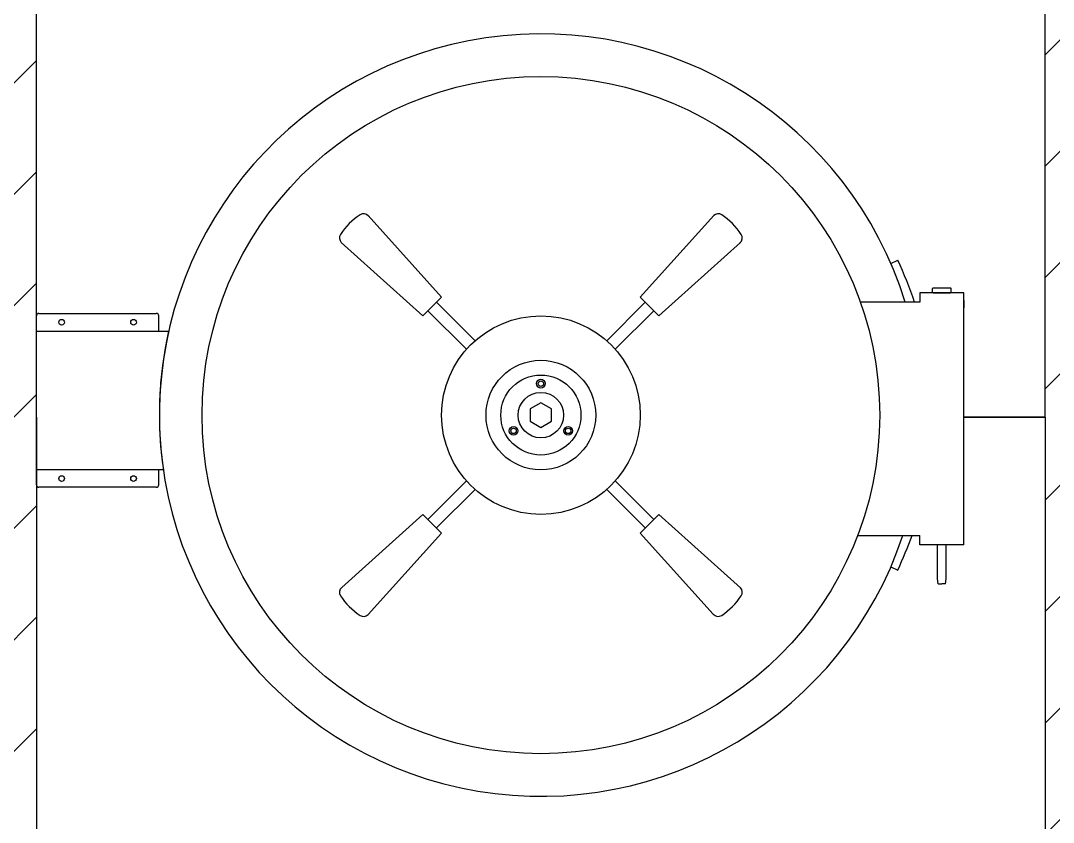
# Model space of a CAD drawing. Header units: millimetres. Extents: x -203524 to 13185, y 0 to 34178.
# Drawn here: x 6027 to 6846, y 3245 to 3881 of the extents above; entities that cross this region are included whole.
import ezdxf

# ---------------------------------------------------------------- set-up
doc = ezdxf.new("R2010")
doc.units = ezdxf.units.MM
doc.header["$MEASUREMENT"] = 0
doc.layers.get('0').update_dxf_attribs({"lineweight": 25})
doc.layers.add('D', color=3, linetype='Continuous', lineweight=13)

msp = doc.modelspace()

# ---------------------------------------------------------------- hatches: boundary and pattern name
at = {"layer": 'D'}
h = msp.add_hatch(dxfattribs=at)
h.set_pattern_fill('ANSI31', color=256, scale=500, style=0)
h.set_pattern_definition([(45, (223702.25, 22815.82), (-44.194174, 44.194174), [])])
h.paths.add_polyline_path([(6839.394, 4196.971), (6839.394, 3566.971), (6839.394, 3136.971), (6839.394, 2516.971), (6814.394, 2516.971), (6814.394, 2506.971), (6799.787, 2506.971), (6799.787, 2498.971), (6833.894, 2498.971), (6833.894, 2495.971), (6989.394, 2495.971), (6989.394, 4282.906), (7639.394, 4282.906), (7639.394, 5195.971), (5239.394, 5195.971), (5239.394, 4282.906), (5889.394, 4282.906), (5889.394, 2495.971), (6039.894, 2495.971), (6039.894, 2498.971), (6074.002, 2498.971), (6074.002, 2506.971), (6064.394, 2506.971), (6064.394, 2516.971), (6039.394, 2516.971), (6039.394, 3136.971), (6039.394, 3566.971), (6039.394, 4196.971)])

# ---------------------------------------------------------------- linework, layer by layer
for p, q in [((6039.394, 3566.971), (6039.394, 4196.971)), ((6039.394, 3566.971), (6039.394, 4196.971)), ((6839.394, 3566.971), (6839.394, 4196.971)), ((6839.394, 3566.971), (6839.394, 4196.971)), ((6716.911, 3688.848), (6722.328, 3691.43)), ((6774.852, 3659.471), (6774.852, 3653.471)), ((6041.394, 3649.171), (6134.394, 3649.171)), ((6039.394, 3566.971), (6039.394, 3136.971)), ((6839.394, 3566.971), (6774.852, 3566.971)), ((6774.852, 3566.971), (6839.394, 3566.971)), ((6839.394, 3566.971), (6839.394, 3136.971)), ((6134.394, 3511.171), (6041.394, 3511.171)), ((6716.911, 3448.095), (6722.328, 3445.513))]:
    msp.add_line(p, q)
at = {"linetype": 'Continuous'}
for p, q in [((6302.326, 3726.753), (6360.662, 3662.053)), ((6518.126, 3662.053), (6576.463, 3726.753)), ((6345.813, 3647.203), (6281.113, 3705.54)), ((6597.676, 3705.54), (6532.976, 3647.203)), ((6750.385, 3669.507), (6749.843, 3668.965)), ((6749.843, 3666.013), (6749.843, 3668.965)), ((6750.385, 3669.507), (6764.319, 3669.507)), ((6764.319, 3669.507), (6764.861, 3668.965)), ((6764.861, 3666.013), (6764.861, 3668.965)), ((6360.662, 3662.053), (6345.813, 3647.203)), ((6532.976, 3647.203), (6518.126, 3662.053)), ((6739.852, 3665.471), (6739.852, 3657.971)), ((6774.852, 3665.471), (6739.852, 3665.471)), ((6749.843, 3666.013), (6750.385, 3665.471)), ((6750.385, 3665.471), (6764.319, 3665.471)), ((6764.861, 3666.013), (6764.319, 3665.471)), ((6774.852, 3657.971), (6774.852, 3665.471)), ((6387.17, 3627.413), (6356.596, 3657.987)), ((6522.192, 3657.987), (6491.619, 3627.413)), ((6739.852, 3657.971), (6692.751, 3657.971)), ((6774.852, 3465.471), (6774.852, 3657.971)), ((6039.394, 3513.171), (6039.394, 3647.171)), ((6136.394, 3635.171), (6136.394, 3647.171)), ((6349.879, 3651.269), (6380.452, 3620.696)), ((6498.336, 3620.696), (6528.91, 3651.269)), ((6039.394, 3635.171), (6144.115, 3635.171)), ((6140.156, 3525.171), (6039.394, 3525.171)), ((6136.394, 3513.171), (6136.394, 3525.171)), ((6380.452, 3516.247), (6349.879, 3485.673)), ((6528.91, 3485.673), (6498.336, 3516.247)), ((6356.596, 3478.956), (6387.17, 3509.529)), ((6491.619, 3509.529), (6522.192, 3478.956)), ((6281.497, 3431.749), (6345.813, 3489.739)), ((6345.813, 3489.739), (6360.662, 3474.89)), ((6518.126, 3474.89), (6532.976, 3489.739)), ((6532.976, 3489.739), (6597.676, 3431.403)), ((6360.662, 3474.89), (6302.326, 3410.19)), ((6576.116, 3410.574), (6518.126, 3474.89)), ((6690.551, 3472.971), (6739.852, 3472.971)), ((6739.852, 3465.471), (6739.852, 3472.971)), ((6774.852, 3465.471), (6739.852, 3465.471)), ((6753.925, 3438.534), (6753.925, 3465.471)), ((6760.778, 3438.534), (6760.778, 3465.471)), ((6754.468, 3434.507), (6753.925, 3438.534)), ((6754.468, 3434.507), (6757.352, 3434.507)), ((6760.236, 3434.507), (6757.352, 3434.507)), ((6760.236, 3434.507), (6760.778, 3438.534))]:
    msp.add_line(p, q, dxfattribs=at)
msp.add_lwpolyline([(6430.894, 3563.564), (6439.394, 3558.656), (6447.894, 3563.564), (6447.894, 3573.379), (6439.394, 3578.286), (6430.894, 3573.379)], close=True)
for centre, radius in [((6439.394, 3568.471), 268.7), ((6059.394, 3642.161), 2.25), ((6116.394, 3642.171), 2.25), ((6439.394, 3568.471), 43.5), ((6439.394, 3568.471), 31.75), ((6439.394, 3593.471), 3.5), ((6439.394, 3593.471), 2.175), ((6439.394, 3568.471), 18), ((6417.744, 3555.971), 3.5), ((6417.744, 3555.971), 2.175), ((6461.045, 3555.971), 3.5), ((6461.045, 3555.971), 2.175), ((6059.394, 3518.171), 2.25), ((6116.394, 3518.171), 2.25)]:
    msp.add_circle(centre, radius)
msp.add_circle((6439.394, 3568.471), 78.75, dxfattribs=at)
for centre, radius, start, end in [((6439.394, 3568.471), 302.5, 17.20958, 341.596773), ((6466.418, 3569.436), 283.5, 18.19754, 25.487446), ((6041.394, 3647.171), 2, 90, 180), ((6134.394, 3647.171), 2, 0, 90), ((6041.394, 3513.171), 2, 180, 270), ((6134.394, 3513.171), 2, 270, 0), ((6466.418, 3567.507), 283.5, 334.512554, 340.521194)]:
    msp.add_arc(centre, radius, start, end)
for centre, radius, start, end in [((6326.914, 3680.952), 55.773, 123.647115, 146.352885), ((6298.786, 3723.213), 5.007, 39.078128, 123.647115), ((6580.003, 3723.213), 5.007, 56.352885, 135), ((6551.875, 3680.952), 55.773, 33.647115, 56.352885), ((6284.653, 3709.08), 5.007, 146.352885, 225), ((6594.136, 3709.08), 5.007, 309.078128, 33.647115), ((6439.394, 3569.471), 302.5, 167.455954, 188.421039), ((6284.653, 3427.863), 5.007, 129.078078, 213.647115), ((6594.136, 3427.863), 5.007, 326.352885, 45), ((6326.914, 3455.991), 55.773, 213.647115, 236.352885), ((6551.875, 3455.991), 55.773, 303.647115, 326.352885), ((6298.786, 3413.73), 5.007, 236.352885, 315), ((6580.003, 3413.73), 5.007, 219.078078, 303.647115)]:
    msp.add_arc(centre, radius, start, end, dxfattribs=at)

doc.saveas('drawing.dxf')
